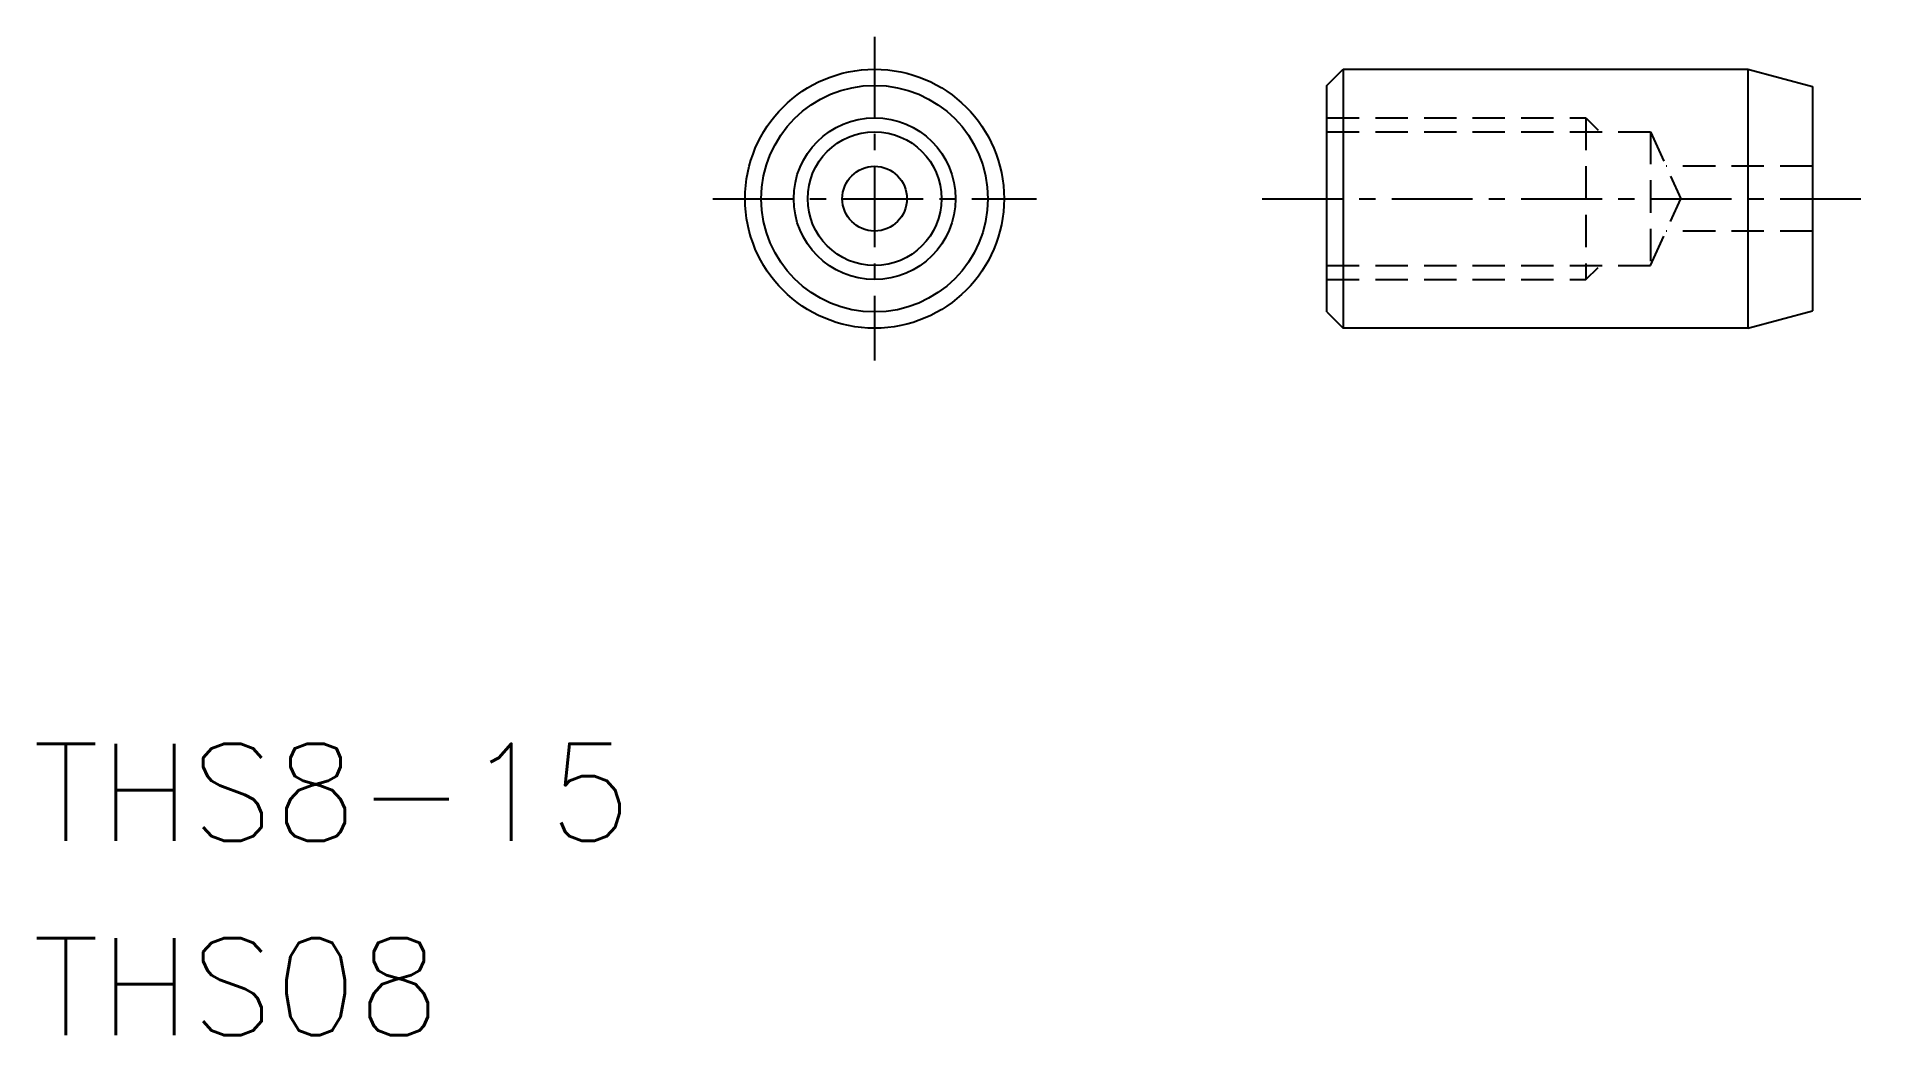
# Model space of a CAD drawing. Extents: x 5.3 to 62.2, y 7.2 to 38.
import ezdxf

# ---------------------------------------------------------------- set-up
doc = ezdxf.new("R2010")
doc.units = 0
doc.header["$LTSCALE"] = 2
doc.linetypes.add('CENTER', pattern=[2, 1.25, -0.25, 0.25, -0.25])
doc.linetypes.add('DASHED', pattern=[0.75, 0.5, -0.25])
doc.layers.get('0').update_dxf_attribs({"linetype": 'CONTINUOUS'})
doc.layers.add('CENTER', color=1, linetype='CENTER')
doc.styles.get("Standard").update_dxf_attribs({"font": 'romans.shx', "bigfont": 'bigfont.shx'})

msp = doc.modelspace()

# ---------------------------------------------------------------- linework, layer by layer
for p, q in [((45.198, 36.541), (45.698, 37.041)), ((45.698, 37.041), (58.198, 37.041)), ((45.698, 37.041), (45.698, 29.041)), ((58.198, 37.041), (60.198, 36.505)), ((58.198, 37.041), (58.198, 29.041)), ((45.198, 29.541), (45.198, 36.541)), ((60.198, 36.505), (60.198, 29.577)), ((58.198, 29.041), (60.198, 29.577)), ((45.198, 29.541), (45.698, 29.041)), ((58.198, 29.041), (45.698, 29.041))]:
    msp.add_line(p, q)
at = {"color": 3, "linetype": 'DASHED'}
for p, q in [((45.198, 35.541), (53.198, 35.541)), ((53.198, 35.541), (53.198, 30.541)), ((53.198, 35.541), (53.577, 35.162)), ((45.198, 35.108), (55.198, 35.108)), ((55.198, 35.108), (56.134, 33.041)), ((55.198, 35.108), (55.198, 30.974)), ((60.198, 34.041), (55.682, 34.041)), ((55.198, 30.974), (56.134, 33.041)), ((60.198, 32.041), (55.682, 32.041)), ((45.198, 30.974), (55.198, 30.974)), ((53.198, 30.541), (53.577, 30.92)), ((45.198, 30.541), (53.198, 30.541))]:
    msp.add_line(p, q, dxfattribs=at)
for radius in [4, 3.5, 2.067, 1]:
    msp.add_circle((31.222, 33.041), radius)
at = {"color": 3, "linetype": 'CONTINUOUS'}
msp.add_circle((31.222, 33.041), 2.5, dxfattribs=at)
at = {"layer": 'CENTER', "color": 1, "linetype": 'CENTER'}
for p, q in [((31.222, 38.041), (31.222, 28.041)), ((26.222, 33.041), (36.222, 33.041)), ((43.198, 33.041), (62.198, 33.041))]:
    msp.add_line(p, q, dxfattribs=at)

# ---------------------------------------------------------------- texts
at = {"color": 7, "linetype": 'CONTINUOUS'}
for s, p in [('THS8-15', (5.208, 13.201)), ('THS08', (5.208, 7.201))]:
    msp.add_text(s, height=3, dxfattribs=at).set_placement(p)

doc.saveas('drawing.dxf')
